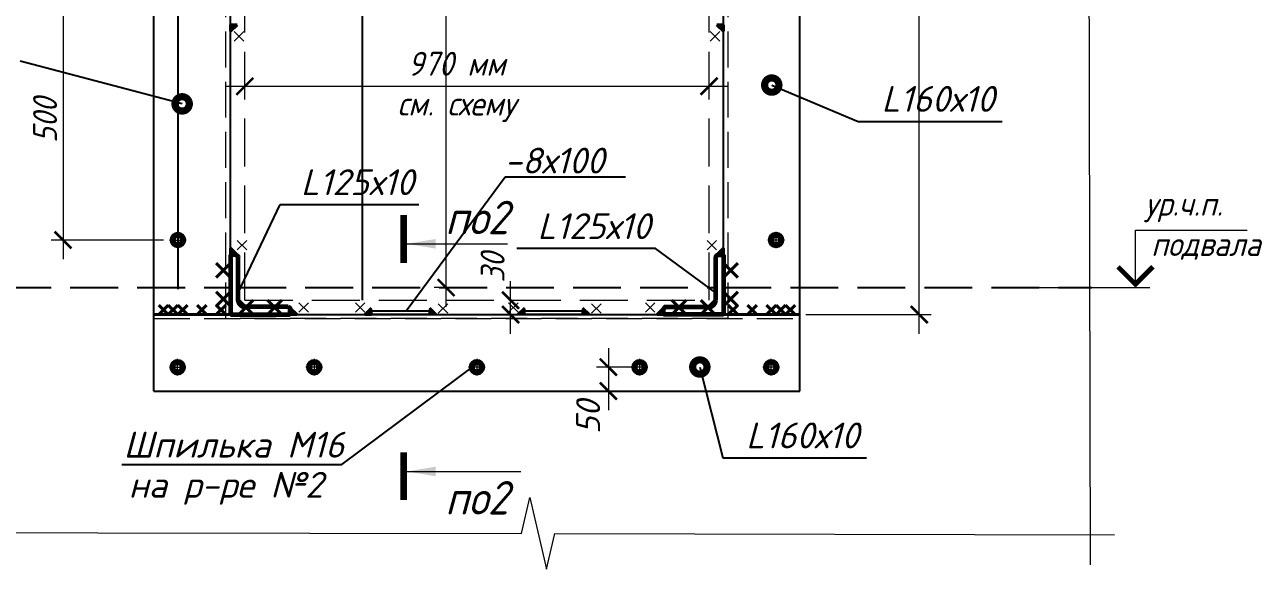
# Model space of a CAD drawing. Header units: millimetres. Extents: x 749182 to 2267578, y 70462 to 311449.
# Drawn here: x 2071183 to 2073769, y 215299 to 216438 of the extents above; entities that cross this region are included whole.
import ezdxf
from ezdxf.enums import TextEntityAlignment as Align

# ---------------------------------------------------------------- set-up
doc = ezdxf.new("R2010")
doc.units = ezdxf.units.MM
doc.linetypes.add('ГОСТ 2.303 4', pattern=[7, 5, -2, 0])
doc.linetypes.add('осеваяX2', pattern=[4, 2.5, -0.5, 0.5, -0.5])
doc.layers.get('Defpoints').update_dxf_attribs({"color": 255})
for name, color, linetype, lineweight in [('1Стены', 252, 'Continuous', 25), ('Оси', 165, 'осеваяX2', 13), ('Размер', 7, 'Continuous', 13), ('размеры', 7, 'Continuous', 9), ('Размеры КР', 164, 'Continuous', 9), ('сварка', 156, 'Continuous', 9), ('Стены', 184, 'Continuous', 40), ('штриховка кирпич', 42, 'Continuous', 5)]:
    doc.layers.add(name, color=color, linetype=linetype, lineweight=lineweight)
doc.layers.add('CS_UNPLOTTED', color=254, linetype='Continuous', plot=False)
doc.layers.add('металл', color=124, linetype='Continuous')
doc.layers.add('Текст', color=7, linetype='Continuous')
doc.styles.add('GOST 2.304_new', font='isocpeur.ttf', dxfattribs={"width": 0.9, "oblique": 15})
doc.styles.add('М2', font='isocpeui.ttf')
doc.dimstyles.new('SPDS', dxfattribs={"dimscale": 25, "dimtxt": 2.5, "dimasz": 1.77, "dimexe": 1.25, "dimexo": 0.625, "dimtad": 1, "dimdec": 0, "dimrnd": 0.001, "dimtxsty": 'GOST 2.304_new', "dimblk": 'ARCHTICK', "dimcen": 2.5, "dimdle": 2, "dimclrt": 256, "dimazin": 2, "dimtfac": 0.75, "dimtdec": 0, "dimtmove": 1, "dimatfit": 3, "dimfxl": 0, "dimtolj": 1, "dimlwd": 9, "dimlwe": 9, "dimarcsym": 0})
doc.dimstyles.new('SPDS 1_20', dxfattribs={"dimscale": 20, "dimtxt": 2.5, "dimasz": 1.77, "dimexe": 1.25, "dimexo": 0.625, "dimtad": 1, "dimdec": 0, "dimrnd": 0.001, "dimtxsty": 'М2', "dimblk": 'ARCHTICK', "dimcen": 2.5, "dimdle": 2, "dimclrt": 256, "dimadec": 0, "dimazin": 2, "dimtfac": 0.75, "dimtdec": 0, "dimtmove": 1, "dimatfit": 3, "dimfxl": 0, "dimtolj": 1, "dimlwd": 9, "dimlwe": 9, "dimarcsym": 0})

# ---------------------------------------------------------------- blocks, each defined once
blk = doc.blocks.new('свар')
at = {"layer": 'сварка', "color": 0, "linetype": 'Continuous', "ltscale": 10}
for p, q in [((10, 10), (-10, -10)), ((-10, 10), (10, -10))]:
    blk.add_line(p, q, dxfattribs=at)
blk = doc.blocks.new('м16')
at = {"layer": 'металл', "lineweight": 30, "ltscale": 20}
for p, q in [((-11, 6.4), (0, 12.7)), ((-11, -6.4), (-11, 6.4)), ((0, 12.7), (11, 6.4)), ((11, 6.4), (11, -6.4)), ((0, -12.7), (-11, -6.4)), ((11, -6.4), (0, -12.7))]:
    blk.add_line(p, q, dxfattribs=at)
blk.add_circle((0, 0), 15, dxfattribs=at)
for radius, start, end in [(10.4, 0, 180), (10.4, 180, 0), (6.92, 0, 180), (6.92, 180, 0)]:
    blk.add_arc((0, 0), radius, start, end, dxfattribs=at)
at = {"layer": 'металл', "linetype": 'Continuous', "lineweight": 25, "ltscale": 20}
blk.add_arc((0, 0), 8, 255, 165, dxfattribs=at)
at = {"layer": 'Оси', "ltscale": 20}
for p, q in [((17, 0), (-17.3, 0)), ((0, 17.3), (0, -17.3))]:
    blk.add_line(p, q, dxfattribs=at)
blk = doc.blocks.new('_ArchTick')
at = {"color": 0, "linetype": 'ByBlock', "const_width": 0.15}
blk.add_lwpolyline([(-0.5, -0.5), (0.5, 0.5)], dxfattribs=at)
blk = doc.blocks.new('*D1214')
at = {"layer": 'Defpoints', "color": 0, "lineweight": 20, "ltscale": 20, "transparency": 16777216}
for p in [(2072188, 215862.1), (2072198.2, 215862.1), (2072188, 215832.1)]:
    blk.add_point(p, dxfattribs=at)
at = {"layer": 'Размер', "color": 0, "lineweight": 9, "ltscale": 20, "transparency": 16777216}
for p, q in [((2072198.2, 215792.1), (2072198.2, 215902.1)), ((2072200.5, 215862.1), (2072223.2, 215862.1)), ((2072200.5, 215832.1), (2072223.2, 215832.1))]:
    blk.add_line(p, q, dxfattribs=at)
at = {"layer": 'Размер', "color": 0, "lineweight": 9, "ltscale": 20, "transparency": 16777216, "xscale": 35.4, "yscale": 35.4, "zscale": 35.4}
for p, rotation in [((2072198.2, 215862.1), 90), ((2072198.2, 215832.1), 270)]:
    blk.add_blockref('_ArchTick', p, dxfattribs=dict(at, rotation=rotation))
at = {"layer": 'Размер', "ltscale": 20, "transparency": 16777216, "insert": (2072160.7, 215930.4), "char_height": 50, "attachment_point": 5, "rotation": 90, "style": 'GOST 2.304_new'}
blk.add_mtext('\\A1;30', dxfattribs=at)
blk = doc.blocks.new('*D1198')
at = {"layer": 'Defpoints', "color": 0, "lineweight": 20, "ltscale": 20, "transparency": 16777216}
for p in [(2072063.5, 218088.5), (2072117.4, 218088.5), (2072117.4, 215888.5)]:
    blk.add_point(p, dxfattribs=at)
at = {"layer": 'Размер', "color": 0, "lineweight": 9, "ltscale": 20, "transparency": 16777216}
for p, q in [((2072063.5, 215848.5), (2072063.5, 218128.5)), ((2072104.9, 218088.5), (2072038.5, 218088.5)), ((2072104.9, 215888.5), (2072038.5, 215888.5))]:
    blk.add_line(p, q, dxfattribs=at)
at = {"layer": 'Размер', "color": 0, "lineweight": 9, "ltscale": 20, "transparency": 16777216, "xscale": 35.4, "yscale": 35.4, "zscale": 35.4}
for p, rotation in [((2072063.5, 218088.5), 90), ((2072063.5, 215888.5), 270)]:
    blk.add_blockref('_ArchTick', p, dxfattribs=dict(at, rotation=rotation))
at = {"layer": 'Размер', "ltscale": 20, "transparency": 16777216, "insert": (2072056.8, 217128.7), "char_height": 50, "width": 670.583, "attachment_point": 5, "rotation": 90, "style": 'М2'}
blk.add_mtext('\\A1;2200 \\P(уточнять по АР)', dxfattribs=at)
blk = doc.blocks.new('*D1199')
at = {"layer": 'Defpoints', "color": 0, "lineweight": 20, "ltscale": 20, "transparency": 16777216}
for p in [(2071643, 216294.5), (2072613, 216309.6), (2072613, 216294.5)]:
    blk.add_point(p, dxfattribs=at)
at = {"layer": 'размеры', "color": 0, "lineweight": 9, "ltscale": 20, "transparency": 16777216}
for p, q in [((2071643, 216307), (2071643, 216334.6)), ((2072613, 216307), (2072613, 216334.6)), ((2071603, 216309.6), (2072653, 216309.6))]:
    blk.add_line(p, q, dxfattribs=at)
at = {"layer": 'размеры', "color": 0, "lineweight": 9, "ltscale": 20, "transparency": 16777216, "xscale": 35.4, "yscale": 35.4, "zscale": 35.4, "rotation": 180}
blk.add_blockref('_ArchTick', (2071643, 216309.6), dxfattribs=at)
at = {"layer": 'размеры', "color": 0, "lineweight": 9, "ltscale": 20, "transparency": 16777216, "xscale": 35.4, "yscale": 35.4, "zscale": 35.4}
blk.add_blockref('_ArchTick', (2072613, 216309.6), dxfattribs=at)
at = {"layer": 'размеры', "ltscale": 20, "transparency": 16777216, "insert": (2072085.2, 216308.3), "char_height": 50, "width": 518.876, "attachment_point": 5, "style": 'GOST 2.304_new'}
blk.add_mtext('\\A1;970 мм\\Pсм. схему ', dxfattribs=at)
blk = doc.blocks.new('*D1205')
at = {"layer": 'Defpoints', "color": 0, "lineweight": 20, "ltscale": 20, "transparency": 16777216}
for p in [(2071485.7, 216488.5), (2071263, 215988.1), (2071485.7, 215988.1)]:
    blk.add_point(p, dxfattribs=at)
at = {"layer": 'размеры', "color": 0, "lineweight": 9, "ltscale": 20, "transparency": 16777216}
for p, q in [((2071263, 216528.5), (2071263, 215948.1)), ((2071473.2, 216488.5), (2071238, 216488.5)), ((2071473.2, 215988.1), (2071238, 215988.1))]:
    blk.add_line(p, q, dxfattribs=at)
at = {"layer": 'размеры', "color": 0, "lineweight": 9, "ltscale": 20, "transparency": 16777216, "xscale": 35.4, "yscale": 35.4, "zscale": 35.4}
for p, rotation in [((2071263, 216488.5), 90), ((2071263, 215988.1), 270)]:
    blk.add_blockref('_ArchTick', p, dxfattribs=dict(at, rotation=rotation))
at = {"layer": 'размеры', "ltscale": 20, "transparency": 16777216, "insert": (2071225.5, 216238.3), "char_height": 50, "attachment_point": 5, "rotation": 90, "style": 'GOST 2.304_new'}
blk.add_mtext('\\A1;500', dxfattribs=at)
blk = doc.blocks.new('*D1039')
at = {"layer": 'Defpoints', "color": 0, "lineweight": 20, "ltscale": 20, "transparency": 16777216}
for p in [(2072487.5, 215722.1), (2072402.6, 215672.1), (2072487.5, 215672.1)]:
    blk.add_point(p, dxfattribs=at)
at = {"layer": 'Размер', "color": 0, "lineweight": 9, "ltscale": 20, "transparency": 16777216}
for p, q in [((2072402.6, 215762.1), (2072402.6, 215632.1)), ((2072475, 215722.1), (2072377.6, 215722.1)), ((2072475, 215672.1), (2072377.6, 215672.1))]:
    blk.add_line(p, q, dxfattribs=at)
at = {"layer": 'Размер', "color": 0, "lineweight": 9, "ltscale": 20, "transparency": 16777216, "xscale": 35.4, "yscale": 35.4, "zscale": 35.4}
for p, rotation in [((2072402.6, 215722.1), 90), ((2072402.6, 215672.1), 270)]:
    blk.add_blockref('_ArchTick', p, dxfattribs=dict(at, rotation=rotation))
at = {"layer": 'Размер', "ltscale": 20, "transparency": 16777216, "insert": (2072360.3, 215617.5), "char_height": 50, "attachment_point": 5, "rotation": 90, "style": 'М2'}
blk.add_mtext('\\A1;50', dxfattribs=at)
blk = doc.blocks.new('*D1968')
at = {"layer": 'Defpoints', "color": 0, "lineweight": 20, "transparency": 16777216}
for p in [(2072803, 218118.5), (2073052.2, 218118.5), (2072803, 215832.1)]:
    blk.add_point(p, dxfattribs=at)
at = {"layer": 'Размеры КР', "color": 0, "lineweight": 9, "transparency": 16777216}
for p, q in [((2073052.2, 215792.1), (2073052.2, 218158.5)), ((2072815.5, 218118.5), (2073077.2, 218118.5)), ((2072815.5, 215832.1), (2073077.2, 215832.1))]:
    blk.add_line(p, q, dxfattribs=at)
at = {"layer": 'Размеры КР', "color": 0, "lineweight": 9, "transparency": 16777216, "xscale": 35.4, "yscale": 35.4, "zscale": 35.4}
for p, rotation in [((2073052.2, 218118.5), 90), ((2073052.2, 215832.1), 270)]:
    blk.add_blockref('_ArchTick', p, dxfattribs=dict(at, rotation=rotation))
at = {"layer": 'Размеры КР', "lineweight": 20, "transparency": 16777216, "insert": (2073014.7, 216975.3), "char_height": 50, "attachment_point": 5, "rotation": 90, "style": 'М2'}
blk.add_mtext('\\A1;2286', dxfattribs=at)

msp = doc.modelspace()

# ---------------------------------------------------------------- hatches: boundary and pattern name
at = {"layer": 'Стены', "linetype": 'Continuous', "ltscale": 5}
for points in [[(2071612.9963, 216438.4012), (2071612.9963, 216424.7577), (2071626.6398, 216438.4012)], [(2072643.0062, 216438.4012), (2072643.0062, 216424.7577), (2072629.3627, 216438.4012)], [(2071612.9865, 215957.0874), (2071612.9865, 215970.7308), (2071626.6299, 215957.0874)], [(2072643.0062, 215957.0775), (2072643.0062, 215970.721), (2072629.3627, 215957.0775)], [(2071737.9865, 215832.0874), (2071737.9865, 215845.7308), (2071751.6299, 215832.0874)], [(2071907.9034, 215832.0775), (2071894.26, 215832.0775), (2071907.9034, 215845.721)], [(2072028.5905, 215832.0775), (2072042.2339, 215832.0775), (2072028.5905, 215845.721)], [(2072227.9034, 215832.0775), (2072214.26, 215832.0775), (2072227.9034, 215845.721)], [(2072348.5905, 215832.0775), (2072362.2339, 215832.0775), (2072348.5905, 215845.721)], [(2072517.9963, 215832.0775), (2072517.9963, 215845.721), (2072504.3529, 215832.0775)]]:
    msp.add_hatch(color=256, dxfattribs=at).paths.add_polyline_path(points, flags=0)

# ---------------------------------------------------------------- linework, layer by layer
at = {"layer": '1Стены', "linetype": 'ГОСТ 2.303 4', "lineweight": 13, "ltscale": 15}
for p, q in [((2071602.9963, 215824.0775), (2071602.9963, 218154.0874)), ((2072653.0062, 215824.0775), (2072653.0062, 218154.0874)), ((2071452.9963, 215824.0775), (2072803.0062, 215824.0775)), ((2072653.0062, 215824.0775), (2071602.9963, 215824.0775))]:
    msp.add_line(p, q, dxfattribs=at)
at = {"layer": '1Стены', "linetype": 'ГОСТ 2.303 4', "lineweight": 13, "ltscale": 20}
for p, q in [((2071642.9963, 215862.0775), (2071642.9963, 218088.5088)), ((2072613.0062, 215862.0775), (2072613.0062, 218088.5088)), ((2071642.9963, 215862.0775), (2072613.0062, 215862.0775))]:
    msp.add_line(p, q, dxfattribs=at)
at = {"layer": '1Стены', "color": 6, "linetype": 'ГОСТ 2.303 4', "ltscale": 20}
for p, q in [((2070997.9297, 215888.5088), (2071612.9865, 215888.5088)), ((2071628.9865, 215888.5088), (2072627.0062, 215888.5088)), ((2072643.0062, 215888.5088), (2073406.9034, 215888.5088)), ((2073408.2661, 215888.5088), (2073413.0596, 215888.5088))]:
    msp.add_line(p, q, dxfattribs=at)
at = {"layer": 'CS_UNPLOTTED', "ltscale": 20}
msp.add_line((2071502.9963, 218800.3571), (2071502.9963, 215885.3412), dxfattribs=at)
at = {"layer": 'CS_UNPLOTTED', "ltscale": 100}
msp.add_line((2071888.0012, 218088.5088), (2071888.0012, 215862.0775), dxfattribs=at)
at = {"layer": 'металл', "color": 0, "ltscale": 20}
for p, q in [((2071452.9963, 215672.0775), (2071452.9963, 218358.5088)), ((2072803.0062, 215672.0775), (2072803.0062, 218358.5088)), ((2071612.9963, 215957.0874), (2071612.9963, 218104.0874)), ((2072643.0062, 215834.0775), (2072643.0062, 218104.0874)), ((2071612.9963, 215832.0775), (2071452.9963, 215832.0775)), ((2071612.9963, 215832.0775), (2071452.9963, 215832.0775)), ((2071452.9963, 215832.0775), (2072803.0062, 215832.0775)), ((2072643.0062, 215832.0775), (2072803.0062, 215832.0775)), ((2072643.0062, 215832.0775), (2072803.0062, 215832.0775)), ((2071452.9963, 215672.0775), (2072803.0062, 215672.0775))]:
    msp.add_line(p, q, dxfattribs=at)
at = {"layer": 'металл', "color": 0, "linetype": 'Continuous', "lineweight": 60, "ltscale": 20, "extrusion": (0, 0, -1)}
for p, q in [((2071612.9865, 215957.0874), (2071612.9865, 215832.0874)), ((2071624.3865, 215957.0874), (2071612.9865, 215957.0874)), ((2071628.9865, 215862.0874), (2071628.9865, 215952.4874)), ((2071733.3865, 215848.0874), (2071642.9865, 215848.0874)), ((2071612.9865, 215832.0874), (2071737.9865, 215832.0874)), ((2071737.9865, 215832.0874), (2071737.9865, 215843.4874))]:
    msp.add_line(p, q, dxfattribs=at)
at = {"layer": 'металл', "color": 0, "linetype": 'Continuous', "lineweight": 60, "ltscale": 20}
for p, q in [((2072627.0062, 215862.0775), (2072627.0062, 215952.4775)), ((2072631.6062, 215957.0775), (2072643.0062, 215957.0775)), ((2072643.0062, 215957.0775), (2072643.0062, 215832.0775)), ((2072522.6062, 215848.0775), (2072613.0062, 215848.0775)), ((2072518.0062, 215832.0775), (2072518.0062, 215843.4775)), ((2072643.0062, 215832.0775), (2072518.0062, 215832.0775))]:
    msp.add_line(p, q, dxfattribs=at)
at = {"layer": 'металл', "ltscale": 20}
for points in [[(2071908.0012, 215832.0775), (2071908.0012, 215840.0775), (2072028.0012, 215840.0775), (2072028.0012, 215832.0775)], [(2072228.0012, 215832.0775), (2072228.0012, 215840.0775), (2072348.0012, 215840.0775), (2072348.0012, 215832.0775)]]:
    msp.add_lwpolyline(points, close=True, dxfattribs=at)
at = {"layer": 'металл', "linetype": 'Continuous', "lineweight": 60, "ltscale": 20, "extrusion": (0, 0, -1)}
for centre, radius, start, end in [((-2071624.3865, 215952.4874), 4.6, 90, 180), ((-2071642.9865, 215862.0874), 14, 270, 0), ((-2071733.3865, 215843.4874), 4.6, 90, 180)]:
    msp.add_arc(centre, radius, start, end, dxfattribs=at)
at = {"layer": 'металл', "linetype": 'Continuous', "lineweight": 60, "ltscale": 20}
for centre, radius, start, end in [((2072631.6062, 215952.4775), 4.6, 90, 180), ((2072522.6062, 215843.4775), 4.6, 90, 180), ((2072613.0062, 215862.0775), 14, 270, 0)]:
    msp.add_arc(centre, radius, start, end, dxfattribs=at)
at = {"layer": 'Размер', "linetype": 'Continuous', "ltscale": 20}
for p, q in [((2073504.015, 215888.5088), (2073504.015, 216008.5088)), ((2073504.015, 216008.5088), (2073737.64, 216008.5088)), ((2071981.5625, 215980.1615), (2072191.8238, 215980.1615)), ((2073294.5926, 215888.5088), (2073534.015, 215888.5088)), ((2071981.5625, 215503.8774), (2072219.9882, 215503.8774))]:
    msp.add_line(p, q, dxfattribs=at)
for points, const_width in [([(2071974.5625, 216040.1615), (2071974.5625, 215940.1615)], 14), ([(2073467.5506, 215932.0443), (2073504.015, 215895.5799), (2073540.4795, 215932.0443)], 10), ([(2071974.5625, 215443.8774), (2071974.5625, 215543.8774)], 14)]:
    msp.add_lwpolyline(points, dxfattribs=dict(at, const_width=const_width))
for points in [[(2071981.5625, 215980.1615), (2072041.6525, 215990.2171), (2072041.6525, 215970.1059)], [(2071981.5625, 215503.8774), (2072041.6525, 215513.933), (2072041.6525, 215493.8218)]]:
    msp.add_solid(points, dxfattribs=at)
at = {"layer": 'Стены', "color": 0, "linetype": 'Continuous', "ltscale": 5}
for p, q in [((2071612.9963, 216438.4012), (2071612.9963, 216424.7577)), ((2071612.9963, 216424.7577), (2071626.6398, 216438.4012)), ((2071626.6398, 216438.4012), (2071612.9963, 216438.4012)), ((2072643.0062, 216424.7577), (2072629.3627, 216438.4012)), ((2072629.3627, 216438.4012), (2072643.0062, 216438.4012)), ((2072643.0062, 216438.4012), (2072643.0062, 216424.7577)), ((2071612.9865, 215957.0874), (2071612.9865, 215970.7308)), ((2071612.9865, 215970.7308), (2071626.6299, 215957.0874)), ((2071626.6299, 215957.0874), (2071612.9865, 215957.0874)), ((2072643.0062, 215970.721), (2072629.3627, 215957.0775)), ((2072629.3627, 215957.0775), (2072643.0062, 215957.0775)), ((2072643.0062, 215957.0775), (2072643.0062, 215970.721)), ((2071737.9865, 215832.0874), (2071737.9865, 215845.7308)), ((2071737.9865, 215845.7308), (2071751.6299, 215832.0874)), ((2071894.26, 215832.0775), (2071907.9034, 215845.721)), ((2072042.2339, 215832.0775), (2072028.5905, 215845.721)), ((2072214.26, 215832.0775), (2072227.9034, 215845.721)), ((2072362.2339, 215832.0775), (2072348.5905, 215845.721)), ((2072517.9963, 215845.721), (2072504.3529, 215832.0775)), ((2072517.9963, 215832.0775), (2072517.9963, 215845.721)), ((2071751.6299, 215832.0874), (2071737.9865, 215832.0874)), ((2071907.9034, 215832.0775), (2071894.26, 215832.0775)), ((2072504.3529, 215832.0775), (2072517.9963, 215832.0775))]:
    msp.add_line(p, q, dxfattribs=at)
at = {"layer": 'Стены', "color": 0, "linetype": 'Continuous', "ltscale": 15}
for p, q in [((2071612.9766, 215957.0874), (2071612.9766, 215832.0874)), ((2072643.016, 215957.0775), (2072643.016, 215832.0775)), ((2071612.9766, 215939.5874), (2071582.9766, 215909.5874)), ((2071612.9766, 215909.5874), (2071582.9766, 215939.5874)), ((2072643.016, 215939.5775), (2072673.016, 215909.5775)), ((2072643.016, 215909.5775), (2072673.016, 215939.5775)), ((2071612.9766, 215879.5874), (2071582.9766, 215849.5874)), ((2071612.9766, 215849.5874), (2071582.9766, 215879.5874)), ((2072643.016, 215879.5775), (2072673.016, 215849.5775)), ((2072643.016, 215849.5775), (2072673.016, 215879.5775)), ((2071660.4816, 215832.0813), (2071630.4792, 215862.0789)), ((2071630.4816, 215832.0789), (2071660.4792, 215862.0813)), ((2071720.4816, 215832.086), (2071690.4792, 215862.0836)), ((2071690.4816, 215832.0836), (2071720.4792, 215862.086)), ((2072565.5012, 215832.0714), (2072535.4989, 215862.0691)), ((2072535.5012, 215832.0691), (2072565.4989, 215862.0714)), ((2072625.5012, 215832.0762), (2072595.4989, 215862.0738)), ((2072595.5012, 215832.0738), (2072625.4989, 215862.0762)), ((2071737.9865, 215832.0874), (2071612.9766, 215832.0775)), ((2072643.0062, 215832.0775), (2072517.9963, 215832.0677))]:
    msp.add_line(p, q, dxfattribs=at)
at = {"layer": 'Стены', "color": 0, "linetype": 'Continuous', "ltscale": 10}
for p, q in [((2071462.9963, 215832.0775), (2071482.9963, 215852.0775)), ((2071482.9963, 215832.0775), (2071462.9963, 215852.0775)), ((2071502.9963, 215832.0775), (2071482.9963, 215852.0775)), ((2071482.9963, 215832.0775), (2071502.9963, 215852.0775)), ((2071502.9963, 215832.0775), (2071522.9963, 215852.0775)), ((2071522.9963, 215832.0775), (2071502.9963, 215852.0775)), ((2071542.9963, 215832.0775), (2071562.9963, 215852.0775)), ((2071562.9963, 215832.0775), (2071542.9963, 215852.0775)), ((2071582.9963, 215832.0775), (2071602.9963, 215852.0775)), ((2071602.9963, 215832.0775), (2071582.9963, 215852.0775)), ((2072653.0062, 215832.0775), (2072673.0062, 215852.0775)), ((2072673.0062, 215832.0775), (2072653.0062, 215852.0775)), ((2072673.0062, 215832.0775), (2072653.0062, 215852.0775)), ((2072653.0062, 215832.0775), (2072673.0062, 215852.0775)), ((2072693.0062, 215832.0775), (2072713.0062, 215852.0775)), ((2072713.0062, 215832.0775), (2072693.0062, 215852.0775)), ((2072713.0062, 215832.0775), (2072693.0062, 215852.0775)), ((2072693.0062, 215832.0775), (2072713.0062, 215852.0775)), ((2072733.0062, 215832.0775), (2072753.0062, 215852.0775)), ((2072753.0062, 215832.0775), (2072733.0062, 215852.0775)), ((2072753.0062, 215832.0775), (2072733.0062, 215852.0775)), ((2072733.0062, 215832.0775), (2072753.0062, 215852.0775)), ((2072773.0062, 215832.0775), (2072753.0062, 215852.0775)), ((2072753.0062, 215832.0775), (2072773.0062, 215852.0775)), ((2072753.0062, 215832.0775), (2072773.0062, 215852.0775)), ((2072773.0062, 215832.0775), (2072753.0062, 215852.0775)), ((2072773.0062, 215832.0775), (2072793.0062, 215852.0775)), ((2072793.0062, 215832.0775), (2072773.0062, 215852.0775)), ((2072793.0062, 215832.0775), (2072773.0062, 215852.0775)), ((2072773.0062, 215832.0775), (2072793.0062, 215852.0775)), ((2071452.9963, 215832.0775), (2071612.9963, 215832.0775)), ((2072643.0062, 215832.0775), (2072803.0062, 215832.0775)), ((2072803.0062, 215832.0775), (2072643.0062, 215832.0775))]:
    msp.add_line(p, q, dxfattribs=at)
at = {"layer": 'Текст', "ltscale": 20}
for p, q in [((2071511.973, 216272.8807), (2071173.4641, 216362.4226)), ((2072744.0295, 216312.2038), (2072924.7928, 216236.2735)), ((2072924.7928, 216236.2735), (2073225.3628, 216236.2735)), ((2071980.2278, 215840.0775), (2072187.2275, 216120.1394)), ((2072187.2275, 216120.1394), (2072438.6332, 216120.1394)), ((2071628.9963, 215877.2775), (2071716.9529, 216062.0382)), ((2071716.9529, 216062.0382), (2072006.5879, 216062.0382)), ((2072500.9211, 215970.0609), (2072211.2861, 215970.0609)), ((2072627.0062, 215877.2775), (2072500.9211, 215970.0609)), ((2071845.4687, 215518.1612), (2072127.8607, 215728.9955)), ((2072593.7558, 215722.4306), (2072641.7623, 215532.2928)), ((2071385.7337, 215518.1612), (2071845.4687, 215518.1612)), ((2072641.7623, 215532.2928), (2072942.3323, 215532.2928))]:
    msp.add_line(p, q, dxfattribs=at)
at = {"layer": 'Текст', "ltscale": 20, "const_width": 30}
for points in [[(2072751.5295, 216312.2038, 1), (2072736.5295, 216312.2038, 1)], [(2071519.473, 216272.8807, 1), (2071504.473, 216272.8807, 1)], [(2072601.2558, 215722.4306, 1), (2072586.2558, 215722.4306, 1)]]:
    msp.add_lwpolyline(points, format="xyb", close=True, dxfattribs=at)
at = {"layer": 'штриховка кирпич', "linetype": 'Continuous', "ltscale": 20}
for points in [[(2073410.1131, 215308.7806), (2073407.3543, 216614.104), (2073332.3295, 216631.4974), (2073482.2796, 216666.7105), (2073407.2548, 216684.1039), (2073404.496, 219006.0329)], [(2070892.8599, 215376.5212), (2072220.8029, 215374.373), (2072238.4094, 215449.3481), (2072273.1963, 215299.2985), (2072290.8028, 215374.2735), (2073460.0497, 215371.5147)]]:
    msp.add_lwpolyline(points, dxfattribs=at)

# ---------------------------------------------------------------- block references
at = {"layer": 'Размер', "color": 0, "xscale": -1}
for p, rotation in [((2071630.7553, 216414.3553), 89.99999999762781), ((2071637.1608, 215977.301), 89.99999999762781), ((2071766.0329, 215846.8165), 180)]:
    msp.add_blockref('свар', p, dxfattribs=dict(at, rotation=rotation))
at = {"layer": 'Размер', "color": 0}
for p, rotation in [((2072625.2472, 216414.3553), 270.0000000023722), ((2072618.8318, 215977.2912), 270.0000000023722), ((2071883.8576, 215846.8275), 180), ((2072057.2231, 215844.8238), 180), ((2072203.8576, 215846.8275), 180), ((2072377.2231, 215844.8238), 180), ((2072489.95, 215846.8067), 180)]:
    msp.add_blockref('свар', p, dxfattribs=dict(at, rotation=rotation))
at = {"layer": 'Размер', "xscale": -1, "rotation": 89.99999999988889}
for p in [(2071502.9963, 215988.0775), (2071502.5488, 215721.905)]:
    msp.add_blockref('м16', p, dxfattribs=at)
at = {"layer": 'Размер', "rotation": 270.0000000001111}
for p in [(2072753.0062, 215988.0775), (2072743.0037, 215721.905)]:
    msp.add_blockref('м16', p, dxfattribs=at)
at = {"layer": 'Размер'}
for p in [(2071788.0024, 215722.0775), (2072127.8607, 215722.0775), (2072467.8753, 215722.0775)]:
    msp.add_blockref('м16', p, dxfattribs=at)

# ---------------------------------------------------------------- texts
at = {"layer": 'Размер', "linetype": 'Continuous', "ltscale": 20, "style": 'GOST 2.304_new', "oblique": 15, "width": 0.9}
for p in [(2072061.5625, 216000.1615), (2072061.5625, 215413.8774)]:
    msp.add_text('по2', height=70, dxfattribs=at).set_placement(p)
for s, p in [('ур.ч.п.', (2073523.6952, 216089.026)), ('подвала', (2073536.8948, 216004.5969))]:
    msp.add_text(s, height=50, dxfattribs=at).set_placement(p, align=Align.TOP_LEFT)
at = {"layer": 'Текст', "ltscale": 20, "style": 'М2'}
for s, p in [('L160х10', (2073091.4803, 216256.2735)), ('-8х100', (2072289.6491, 216127.2039)), ('L125х10', (2071878.1729, 216082.0382)), ('L125х10', (2072372.5061, 215990.0609)), ('Шпилька М16', (2071619.8976, 215532.9434)), ('L160х10', (2072808.4498, 215552.2928))]:
    msp.add_text(s, height=54, dxfattribs=at).set_placement(p, align=Align.CENTER)
msp.add_text('на р-ре №2', height=54, dxfattribs=at).set_placement((2071603.1432, 215502.9747), align=Align.TOP_CENTER)

# ---------------------------------------------------------------- dimensions: what is measured, and where the dimension line sits
at = {"layer": 'Размер', "ltscale": 20}
dim = msp.add_linear_dim(base=(2072063.5358, 218088.5088), p1=(2072117.4425, 215888.5088), p2=(2072117.4425, 218088.5088), angle=90, text='<> \\P(уточнять по АР)', dimstyle='SPDS 1_20', override={"dimtxsty": 'М2'}, dxfattribs=at)
dim.commit()
dim.dimension.update_dxf_attribs({"geometry": '*D1198', "text_midpoint": (2072145.9193, 217128.6871), "dimtype": 160})
for base, p1, p2, override, picture, middle, dimtype in [((2072198.1647, 215862.0775), (2072187.9963, 215832.0775), (2072187.9963, 215862.0775), {"dimscale": 20, "dimfxl": 1.25, "dimtfill": 0, "dimarcsym": 1}, '*D1214', (2072198.1647, 215930.3978), 161), ((2072402.6214, 215672.0775), (2072487.5109, 215722.0775), (2072487.5109, 215672.0775), {"dimscale": 20, "dimtxsty": 'М2', "dimfxl": 1.25, "dimtfill": 0, "dimarcsym": 1}, '*D1039', (2072397.8462, 215617.5142), 160)]:
    dim = msp.add_linear_dim(base=base, p1=p1, p2=p2, angle=90, dimstyle='SPDS', override=override, dxfattribs=at)
    dim.commit()
    dim.dimension.update_dxf_attribs({"geometry": picture, "text_midpoint": middle, "dimtype": dimtype})
at = {"layer": 'размеры', "ltscale": 20}
dim = msp.add_linear_dim(base=(2071262.9652, 215988.0775), p1=(2071485.7106, 216488.499), p2=(2071485.7106, 215988.0775), angle=90, dimstyle='SPDS', override={"dimscale": 20, "dimfxl": 1.25, "dimtfill": 0, "dimarcsym": 1}, dxfattribs=at)
dim.commit()
dim.dimension.update_dxf_attribs({"geometry": '*D1205', "text_midpoint": (2071225.4652, 216238.2882)})
dim = msp.add_linear_dim(base=(2072613.0062, 216309.6268), p1=(2071642.9963, 216294.5193), p2=(2072613.0062, 216294.5193), text='970 мм\\Pсм. схему ', dimstyle='SPDS', override={"dimscale": 20, "dimfxl": 1.25, "dimtfill": 0, "dimarcsym": 1}, dxfattribs=at)
dim.commit()
dim.dimension.update_dxf_attribs({"geometry": '*D1199', "text_midpoint": (2072085.248, 216221.6491), "dimtype": 160})
at = {"layer": 'Размеры КР', "lineweight": 20}
dim = msp.add_linear_dim(base=(2073052.18, 218118.5088), p1=(2072803.0062, 215832.0775), p2=(2072803.0062, 218118.5088), angle=90, dimstyle='SPDS 1_20', dxfattribs=at)
dim.commit()
dim.dimension.update_dxf_attribs({"geometry": '*D1968', "text_midpoint": (2073014.68, 216975.2932)})

doc.saveas('drawing.dxf')
